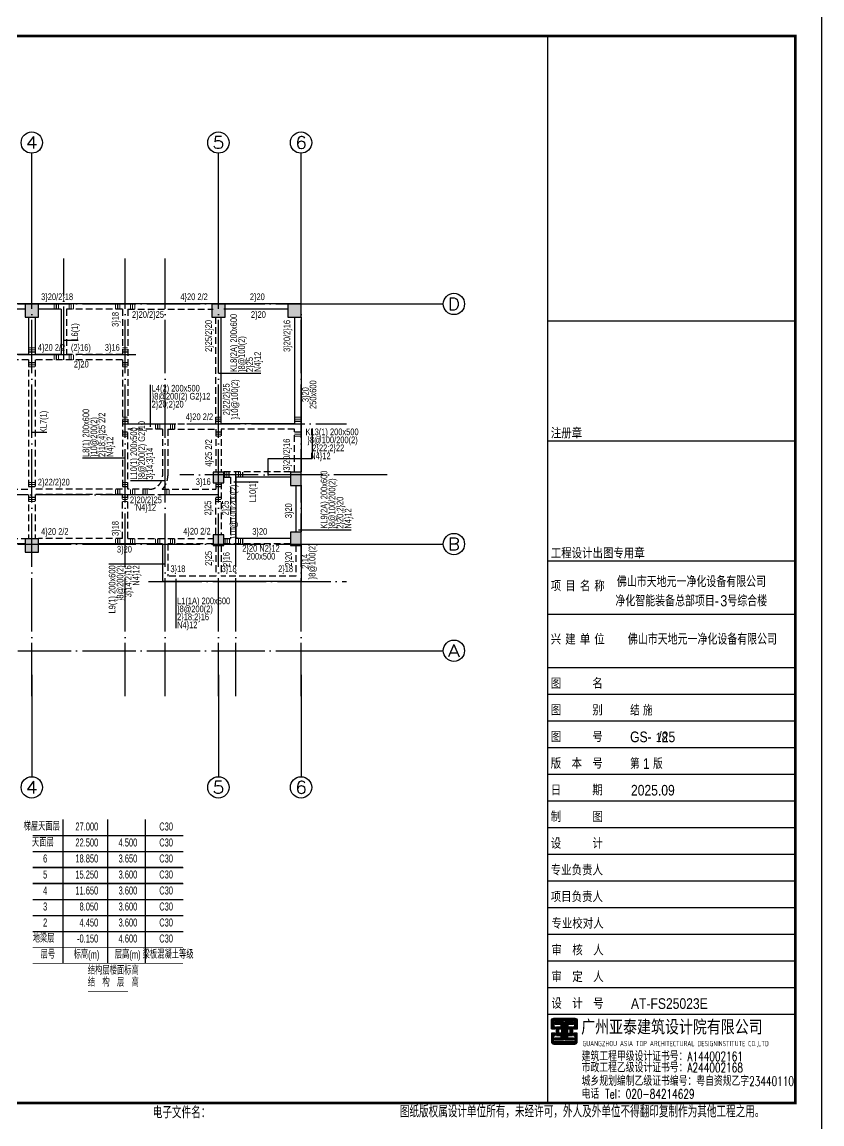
# Model space of a CAD drawing. Extents: x 299218 to 746073, y -331171 to -40619.
# Drawn here: x 626863 to 656873, y -208412 to -167094 of the extents above; entities that cross this region are included whole.
import ezdxf
from ezdxf.enums import TextEntityAlignment as Align

# ---------------------------------------------------------------- set-up
doc = ezdxf.new("R2010")
doc.units = 0
doc.header["$LTSCALE"] = 1000
doc.header["$MEASUREMENT"] = 0
doc.linetypes.add('DASHED', pattern=[0.375, 0.25, -0.125])
doc.linetypes.add('DOTE', pattern=[2.42, 2, -0.2, 0.02, -0.2])
for name, color, linetype in [('13', 4, 'Continuous'), ('14', 2, 'Continuous'), ('_0', 7, 'Continuous'), ('AXIS', 3, 'Continuous'), ('AXIS_TEXT', 7, 'Continuous'), ('DOTE', 1, 'Continuous'), ('PUB_TITLE', 4, 'Continuous'), ('X向主梁密箍', 7, 'Continuous'), ('X向主梁编号', 6, 'Continuous'), ('X向主梁钢筋', 7, 'Continuous'), ('X向主梁集中标注', 7, 'Continuous'), ('X向次梁密箍', 7, 'Continuous'), ('X向次梁编号', 7, 'Continuous'), ('X向次梁钢筋', 7, 'Continuous'), ('X向次梁集中标注', 7, 'Continuous'), ('Y向主梁密箍', 7, 'Continuous'), ('Y向主梁编号', 6, 'Continuous'), ('Y向主梁钢筋', 2, 'Continuous'), ('Y向主梁集中标注', 2, 'Continuous'), ('Y向次梁密箍', 7, 'Continuous'), ('Y向次梁编号', 7, 'Continuous'), ('Y向次梁钢筋', 7, 'Continuous'), ('Y向次梁集中标注', 7, 'Continuous'), ('柱线', 2, 'Continuous'), ('梁实线', 4, 'Continuous'), ('梁楼面标高', 7, 'Continuous'), ('梁虚线', 4, 'DASHED'), ('节点大样钢筋', 6, 'Continuous')]:
    doc.layers.add(name, color=color, linetype=linetype)
doc.styles.add('_HZTXT', font='gs_txt.shx', dxfattribs={"width": 0.8, "bigfont": 'gs_hztxt.shx'})
doc.styles.add('_TCH_AXIS', font='COMPLEX', dxfattribs={"bigfont": 'GBCBIG'})
doc.styles.add('COMPLEX', font='COMPLEX')
doc.styles.add('GS_Rein', font='GS_TXT.shx', dxfattribs={"width": 0.7, "bigfont": 'GS_HZTXT.shx'})
doc.styles.add('HT', font='')
doc.styles.add('HZTXT', font='txt.shx', dxfattribs={"bigfont": 'hztxt.shx'})
doc.styles.add('hztxt0', font='romans.shx', dxfattribs={"bigfont": 'gbcbig0.shx'})
doc.styles.get("Standard").update_dxf_attribs({"font": 'gbenor.shx', "bigfont": 'gbcbig.shx'})
doc.styles.add('宋体', font='')
doc.styles.get('HT').set_extended_font_data('SimHei')
doc.styles.get('宋体').set_extended_font_data('SimSun')

# ---------------------------------------------------------------- blocks, each defined once
blk = doc.blocks.new('标准层梁板模板')
at = {"layer": '梁实线'}
for p, q in [((-1103435, -580019), (-1105935, -580019)), ((-1099985, -580019), (-1103035, -580019)), ((-1092985, -580019), (-1099485, -580019)), ((-1085985, -580019), (-1092485, -580019)), ((-1078935, -580019), (-1085485, -580019)), ((-1076135, -580019), (-1078535, -580019)), ((-1103435, -580219), (-1105935, -580219)), ((-1099985, -580219), (-1100835, -580219)), ((-1100835, -580219), (-1100835, -581919)), ((-1099485, -580219), (-1098635, -580219)), ((-1098635, -580219), (-1098635, -581919)), ((-1092985, -580219), (-1093835, -580219)), ((-1093835, -580219), (-1093835, -581919)), ((-1092485, -580219), (-1091635, -580219)), ((-1091635, -580219), (-1091635, -581919)), ((-1085985, -580219), (-1086835, -580219)), ((-1086835, -580219), (-1086835, -581919)), ((-1084635, -580219), (-1085485, -580219)), ((-1084635, -580219), (-1084635, -581919)), ((-1076135, -580219), (-1078535, -580219)), ((-1106335, -585713), (-1106335, -580519)), ((-1106135, -580519), (-1106135, -584419)), ((-1103360, -580519), (-1103360, -584419)), ((-1099860, -580519), (-1099860, -581919)), ((-1099610, -580519), (-1099610, -581919)), ((-1092860, -580519), (-1092860, -581919)), ((-1092610, -580519), (-1092610, -581919)), ((-1085860, -580519), (-1085860, -581919)), ((-1085610, -580519), (-1085610, -581919)), ((-1078635, -584519), (-1078635, -580519)), ((-1075885, -580519), (-1075885, -584519)), ((-1075635, -580519), (-1075635, -586319)), ((-1100835, -581919), (-1099860, -581919)), ((-1098635, -581919), (-1099610, -581919)), ((-1093835, -581919), (-1092860, -581919)), ((-1091635, -581919), (-1092610, -581919)), ((-1085860, -581919), (-1086835, -581919)), ((-1084635, -581919), (-1085610, -581919)), ((-1106135, -584419), (-1103360, -584419)), ((-1075885, -584519), (-1078635, -584519)), ((-1076035, -586519), (-1078085, -586519)), ((-1078085, -586519), (-1078085, -588819)), ((-1075835, -586819), (-1075835, -588569)), ((-1075635, -586819), (-1075635, -588569)), ((-1102935, -589019), (-1099985, -589019)), ((-1092985, -589019), (-1099485, -589019)), ((-1085985, -589019), (-1092485, -589019)), ((-1080835, -589019), (-1085485, -589019)), ((-1080835, -589019), (-1080835, -590419)), ((-1076035, -588819), (-1078085, -588819)), ((-1075635, -589069), (-1075635, -590419)), ((-1075635, -590419), (-1080835, -590419))]:
    blk.add_line(p, q, dxfattribs=at)
for centre, radius, start, end in [((-1103235, -585713), 3100, 180, 187.5269), ((-1103035, -585719), 3300, 195.8266, 264.7843)]:
    blk.add_arc(centre, radius, start, end, dxfattribs=at)
at = {"layer": '梁虚线'}
for p, q in [((-1103035, -580219), (-1101035, -580219)), ((-1101035, -580219), (-1101035, -581919)), ((-1098435, -580219), (-1096335, -580219)), ((-1098435, -580219), (-1098435, -581919)), ((-1096335, -580219), (-1096335, -581919)), ((-1094035, -580219), (-1096135, -580219)), ((-1096135, -580219), (-1096135, -581919)), ((-1094035, -580219), (-1094035, -581919)), ((-1091435, -580219), (-1089335, -580219)), ((-1091435, -580219), (-1091435, -581919)), ((-1089335, -580219), (-1089335, -581919)), ((-1087535, -580219), (-1089135, -580219)), ((-1089135, -580219), (-1089135, -582919)), ((-1087035, -580219), (-1089135, -580219)), ((-1087035, -580219), (-1087035, -581919)), ((-1082335, -580219), (-1084435, -580219)), ((-1084435, -580219), (-1084435, -581919)), ((-1082335, -580219), (-1082335, -581919)), ((-1082135, -580219), (-1078935, -580219)), ((-1082135, -580219), (-1082135, -584519)), ((-1103110, -580519), (-1103110, -581919)), ((-1078835, -584519), (-1078835, -580519)), ((-1101035, -581919), (-1103110, -581919)), ((-1103110, -582119), (-1099860, -582119)), ((-1103110, -586119), (-1103110, -582119)), ((-1099860, -582119), (-1099860, -586969)), ((-1099610, -582119), (-1096335, -582119)), ((-1099610, -582119), (-1099610, -586969)), ((-1098435, -581919), (-1096335, -581919)), ((-1096335, -582119), (-1096335, -586969)), ((-1094035, -581919), (-1096135, -581919)), ((-1096135, -582119), (-1092860, -582119)), ((-1096135, -582119), (-1096135, -586969)), ((-1092860, -582119), (-1092860, -586969)), ((-1092610, -582119), (-1089335, -582119)), ((-1092610, -582119), (-1092610, -586969)), ((-1091435, -581919), (-1089335, -581919)), ((-1089335, -582119), (-1089335, -586969)), ((-1087035, -581919), (-1089135, -581919)), ((-1085860, -582119), (-1089135, -582119)), ((-1085860, -582119), (-1085860, -586969)), ((-1082335, -582119), (-1085610, -582119)), ((-1085610, -582119), (-1085610, -586969)), ((-1082335, -581919), (-1084435, -581919)), ((-1082335, -582119), (-1082335, -586969)), ((-1089135, -586969), (-1089135, -583119)), ((-1106135, -584619), (-1106135, -585728)), ((-1106135, -584619), (-1103360, -584619)), ((-1103360, -584619), (-1103360, -586119)), ((-1082135, -584519), (-1078835, -584519)), ((-1080835, -584719), (-1082135, -584719)), ((-1082135, -586969), (-1082135, -584719)), ((-1080835, -584719), (-1080835, -586469)), ((-1080635, -584719), (-1078835, -584719)), ((-1080635, -584719), (-1080635, -586469)), ((-1078835, -584719), (-1078835, -586319)), ((-1075885, -584719), (-1078635, -584719)), ((-1078635, -584719), (-1078635, -586319)), ((-1075885, -586319), (-1075885, -584719)), ((-1105810, -586419), (-1103435, -586419)), ((-1105810, -586619), (-1103435, -586619)), ((-1103335, -588805), (-1103335, -586619)), ((-1103135, -586969), (-1103135, -586619)), ((-1076035, -586319), (-1078535, -586319)), ((-1078535, -586519), (-1078285, -586519)), ((-1078285, -586519), (-1078285, -588819)), ((-1099860, -586969), (-1103135, -586969)), ((-1096335, -586969), (-1099610, -586969)), ((-1096135, -586969), (-1092860, -586969)), ((-1089335, -586969), (-1092610, -586969)), ((-1089135, -586969), (-1085860, -586969)), ((-1082335, -586969), (-1085610, -586969)), ((-1081335, -586969), (-1082135, -586969)), ((-1080845, -586969), (-1078835, -586969)), ((-1078835, -586719), (-1078835, -586969)), ((-1078635, -586719), (-1078635, -588669)), ((-1099860, -587169), (-1103135, -587169)), ((-1103135, -588812), (-1103135, -587169)), ((-1099860, -588819), (-1099860, -587169)), ((-1096335, -587169), (-1099610, -587169)), ((-1099610, -588819), (-1099610, -587169)), ((-1096335, -588819), (-1096335, -587169)), ((-1096135, -587169), (-1092860, -587169)), ((-1096135, -588819), (-1096135, -587169)), ((-1092860, -588819), (-1092860, -587169)), ((-1089335, -587169), (-1092610, -587169)), ((-1092610, -588819), (-1092610, -587169)), ((-1089335, -588819), (-1089335, -587169)), ((-1089135, -587169), (-1085860, -587169)), ((-1089135, -588819), (-1089135, -587169)), ((-1085860, -587169), (-1085860, -588819)), ((-1082335, -587169), (-1085610, -587169)), ((-1085610, -587169), (-1085610, -588819)), ((-1082335, -588819), (-1082335, -587169)), ((-1082135, -587169), (-1078835, -587169)), ((-1082135, -588819), (-1082135, -587169)), ((-1078835, -588669), (-1078835, -587169)), ((-1102935, -588819), (-1099985, -588819)), ((-1096335, -588819), (-1099485, -588819)), ((-1092985, -588819), (-1096135, -588819)), ((-1089335, -588819), (-1092485, -588819)), ((-1089135, -588819), (-1085985, -588819)), ((-1082335, -588819), (-1085485, -588819)), ((-1082135, -588819), (-1078935, -588819)), ((-1078935, -589019), (-1080635, -589019)), ((-1080635, -589019), (-1080635, -590219)), ((-1078835, -589069), (-1078835, -590219)), ((-1078635, -589069), (-1078635, -590219)), ((-1078535, -588819), (-1078285, -588819)), ((-1076035, -589019), (-1078535, -589019)), ((-1075835, -589069), (-1075835, -590219)), ((-1078835, -590219), (-1080635, -590219)), ((-1075835, -590219), (-1078635, -590219))]:
    blk.add_line(p, q, dxfattribs=at)
for centre, radius, start, end in [((-1103035, -585719), 3100, 180, 187.4137), ((-1103035, -585719), 3100, 196.8773, 264.4467), ((-1081335, -586469), 500, 270, 0), ((-1081335, -586469), 700, 314.4153, 0)]:
    blk.add_arc(centre, radius, start, end, dxfattribs=at)
blk = doc.blocks.new('4层以上墙柱模板')
at = {"layer": '柱线', "color": 6}
for points in [[(-1111089, -374273), (-1110689, -374273), (-1110689, -373773), (-1111089, -373773)], [(-1108189, -374273), (-1107789, -374273), (-1107789, -373773), (-1108189, -373773)], [(-1104739, -374273), (-1104239, -374273), (-1104239, -373773), (-1104739, -373773)], [(-1097739, -374273), (-1097239, -374273), (-1097239, -373773), (-1097739, -373773)], [(-1090739, -374273), (-1090239, -374273), (-1090239, -373773), (-1090739, -373773)], [(-1083739, -374273), (-1083239, -374273), (-1083239, -373773), (-1083739, -373773)], [(-1080889, -374273), (-1080389, -374273), (-1080389, -373773), (-1080889, -373773)], [(-1108189, -380373), (-1107789, -380373), (-1107789, -379873), (-1108189, -379873)], [(-1083689, -380473), (-1083289, -380473), (-1083289, -380073), (-1083689, -380073)], [(-1080789, -380573), (-1080389, -380573), (-1080389, -380073), (-1080789, -380073)], [(-1108089, -382973), (-1107689, -382973), (-1107689, -382573), (-1108089, -382558)], [(-1104739, -383073), (-1104239, -383073), (-1104239, -382573), (-1104739, -382573)], [(-1097739, -383073), (-1097239, -383073), (-1097239, -382573), (-1097739, -382573)], [(-1090739, -383073), (-1090239, -383073), (-1090239, -382573), (-1090739, -382573)], [(-1083689, -382823), (-1083289, -382823), (-1083289, -382423), (-1083689, -382423)], [(-1080789, -382823), (-1080389, -382823), (-1080389, -382323), (-1080789, -382323)]]:
    blk.add_lwpolyline(points, close=True, dxfattribs=at)
for points in [[(-1110563, -379873), (-1111064, -379873)], [(-1110963, -380373), (-1110990, -380273), (-1111023, -380144), (-1111064, -379873)], [(-1110563, -379873), (-1110563, -380373), (-1110963, -380373)]]:
    blk.add_lwpolyline(points, dxfattribs=at)
blk = doc.blocks.new('_AXISO')
blk.add_circle((0, 0), 0.5)
at = {"layer": 'AXIS_TEXT', "style": 'COMPLEX', "width": 1.041667}
blk.add_attdef('A', text='', height=0.56, dxfattribs=at).set_placement((-0.25, -0.28), (0.25, -0.28), align=Align.FIT)
blk = doc.blocks.new('zw-05')
at = {"layer": 'AXIS'}
for p, q in [((610513, -134766), (610513, -130013)), ((617113, -134766), (617113, -130013)), ((624113, -134766), (624113, -130013)), ((631113, -134766), (631113, -130013)), ((638113, -134766), (638113, -130013)), ((641213, -134766), (641213, -130013)), ((609613, -135666), (605788, -135666)), ((642113, -135666), (646547, -135666)), ((609613, -144666), (605788, -144666)), ((642113, -144666), (646547, -144666)), ((609613, -148666), (605788, -148666)), ((642113, -148666), (646547, -148666)), ((610513, -149566), (610513, -153391)), ((617113, -149566), (617113, -153391)), ((624113, -149566), (624113, -153391)), ((631113, -149566), (631113, -153391)), ((638113, -149566), (638113, -153391)), ((641213, -149566), (641213, -153391))]:
    blk.add_line(p, q, dxfattribs=at)
at = {"layer": 'DOTE', "linetype": 'DOTE'}
for p, q in [((610513, -150366), (610513, -133966)), ((613613, -145206), (613613, -133966)), ((615913, -137766), (615913, -133966)), ((617113, -150366), (617113, -133966)), ((618313, -137766), (618313, -133966)), ((620613, -150366), (620613, -133966)), ((622913, -137766), (622913, -133966)), ((624113, -150366), (624113, -133966)), ((625313, -137766), (625313, -133966)), ((627613, -150366), (627613, -133966)), ((629913, -137766), (629913, -133966)), ((631113, -150366), (631113, -133966)), ((632313, -137766), (632313, -133966)), ((634613, -150366), (634613, -133966)), ((636113, -150366), (636113, -133966)), ((638113, -150366), (638113, -133966)), ((641213, -150366), (641213, -133966)), ((608813, -135666), (642913, -135666)), ((608813, -137566), (635091, -137566)), ((608813, -140066), (613738, -140066)), ((634513, -140166), (642913, -140166)), ((644449, -142066), (636662, -142066)), ((638763, -150366), (638763, -141966)), ((615811, -142166), (608024, -142166)), ((638113, -142816), (608813, -142816)), ((608813, -144666), (642913, -144666)), ((635490, -146066), (642913, -146066)), ((608813, -148666), (642913, -148666))]:
    blk.add_line(p, q, dxfattribs=at)
at = {"layer": 'AXIS'}
ref = blk.add_blockref('_AXISO', (610513, -129613), dxfattribs=dict(at, xscale=800, yscale=800, zscale=800))
ref.add_attrib('A', '1', dxfattribs={"layer": 'AXIS_TEXT', "height": 453, "style": '_TCH_AXIS', "width": 2.333333}).set_placement((610287, -129839), (610740, -129839), align=Align.FIT)
ref = blk.add_blockref('_AXISO', (617113, -129613), dxfattribs=dict(at, xscale=800, yscale=800, zscale=800))
ref.add_attrib('A', '2', dxfattribs={"layer": 'AXIS_TEXT', "height": 453, "style": '_TCH_AXIS', "width": 1.5}).set_placement((616887, -129839), (617340, -129839), align=Align.FIT)
ref = blk.add_blockref('_AXISO', (624113, -129613), dxfattribs=dict(at, xscale=800, yscale=800, zscale=800))
ref.add_attrib('A', '3', dxfattribs={"layer": 'AXIS_TEXT', "height": 453, "style": '_TCH_AXIS', "width": 1.5}).set_placement((623887, -129839), (624340, -129839), align=Align.FIT)
ref = blk.add_blockref('_AXISO', (631113, -129613), dxfattribs=dict(at, xscale=800, yscale=800, zscale=800))
ref.add_attrib('A', '4', dxfattribs={"layer": 'AXIS_TEXT', "height": 453, "style": '_TCH_AXIS', "width": 1.3125}).set_placement((630887, -129839), (631340, -129839), align=Align.FIT)
ref = blk.add_blockref('_AXISO', (638113, -129613), dxfattribs=dict(at, xscale=800, yscale=800, zscale=800))
ref.add_attrib('A', '5', dxfattribs={"layer": 'AXIS_TEXT', "height": 453, "style": '_TCH_AXIS', "width": 1.5}).set_placement((637887, -129839), (638340, -129839), align=Align.FIT)
ref = blk.add_blockref('_AXISO', (641213, -129613), dxfattribs=dict(at, xscale=800, yscale=800, zscale=800))
ref.add_attrib('A', '6', dxfattribs={"layer": 'AXIS_TEXT', "height": 453, "style": '_TCH_AXIS', "width": 1.5}).set_placement((640987, -129839), (641440, -129839), align=Align.FIT)
ref = blk.add_blockref('_AXISO', (605388, -135666), dxfattribs=dict(at, xscale=800, yscale=800, zscale=800))
ref.add_attrib('A', 'D', dxfattribs={"layer": 'AXIS_TEXT', "height": 453, "style": '_TCH_AXIS', "width": 1.235294}).set_placement((605162, -135892), (605615, -135892), align=Align.FIT)
ref = blk.add_blockref('_AXISO', (646947, -135666), dxfattribs=dict(at, xscale=800, yscale=800, zscale=800))
ref.add_attrib('A', 'D', dxfattribs={"layer": 'AXIS_TEXT', "height": 453, "style": '_TCH_AXIS', "width": 1.235294}).set_placement((646720, -135892), (647173, -135892), align=Align.FIT)
ref = blk.add_blockref('_AXISO', (605388, -144666), dxfattribs=dict(at, xscale=800, yscale=800, zscale=800))
ref.add_attrib('A', 'B', dxfattribs={"layer": 'AXIS_TEXT', "height": 453, "style": '_TCH_AXIS', "width": 1.235294}).set_placement((605162, -144892), (605615, -144892), align=Align.FIT)
ref = blk.add_blockref('_AXISO', (646947, -144666), dxfattribs=dict(at, xscale=800, yscale=800, zscale=800))
ref.add_attrib('A', 'B', dxfattribs={"layer": 'AXIS_TEXT', "height": 453, "style": '_TCH_AXIS', "width": 1.235294}).set_placement((646720, -144892), (647173, -144892), align=Align.FIT)
ref = blk.add_blockref('_AXISO', (605388, -148666), dxfattribs=dict(at, xscale=800, yscale=800, zscale=800))
ref.add_attrib('A', 'A', dxfattribs={"layer": 'AXIS_TEXT', "height": 453, "style": '_TCH_AXIS', "width": 1.166667}).set_placement((605162, -148892), (605615, -148892), align=Align.FIT)
ref = blk.add_blockref('_AXISO', (646947, -148666), dxfattribs=dict(at, xscale=800, yscale=800, zscale=800))
ref.add_attrib('A', 'A', dxfattribs={"layer": 'AXIS_TEXT', "height": 453, "style": '_TCH_AXIS', "width": 1.166667}).set_placement((646720, -148892), (647173, -148892), align=Align.FIT)
ref = blk.add_blockref('_AXISO', (610513, -153791), dxfattribs=dict(at, xscale=800, yscale=800, zscale=800))
ref.add_attrib('A', '1', dxfattribs={"layer": 'AXIS_TEXT', "height": 453, "style": '_TCH_AXIS', "width": 2.333333}).set_placement((610287, -154017), (610740, -154017), align=Align.FIT)
ref = blk.add_blockref('_AXISO', (617113, -153791), dxfattribs=dict(at, xscale=800, yscale=800, zscale=800))
ref.add_attrib('A', '2', dxfattribs={"layer": 'AXIS_TEXT', "height": 453, "style": '_TCH_AXIS', "width": 1.5}).set_placement((616887, -154017), (617340, -154017), align=Align.FIT)
ref = blk.add_blockref('_AXISO', (624113, -153791), dxfattribs=dict(at, xscale=800, yscale=800, zscale=800))
ref.add_attrib('A', '3', dxfattribs={"layer": 'AXIS_TEXT', "height": 453, "style": '_TCH_AXIS', "width": 1.5}).set_placement((623887, -154017), (624340, -154017), align=Align.FIT)
ref = blk.add_blockref('_AXISO', (631113, -153791), dxfattribs=dict(at, xscale=800, yscale=800, zscale=800))
ref.add_attrib('A', '4', dxfattribs={"layer": 'AXIS_TEXT', "height": 453, "style": '_TCH_AXIS', "width": 1.3125}).set_placement((630887, -154017), (631340, -154017), align=Align.FIT)
ref = blk.add_blockref('_AXISO', (638113, -153791), dxfattribs=dict(at, xscale=800, yscale=800, zscale=800))
ref.add_attrib('A', '5', dxfattribs={"layer": 'AXIS_TEXT', "height": 453, "style": '_TCH_AXIS', "width": 1.5}).set_placement((637887, -154017), (638340, -154017), align=Align.FIT)
ref = blk.add_blockref('_AXISO', (641213, -153791), dxfattribs=dict(at, xscale=800, yscale=800, zscale=800))
ref.add_attrib('A', '6', dxfattribs={"layer": 'AXIS_TEXT', "height": 453, "style": '_TCH_AXIS', "width": 1.5}).set_placement((640987, -154017), (641440, -154017), align=Align.FIT)
blk = doc.blocks.new('梁板层高表')
at = {"layer": '梁楼面标高'}
for p, q in [((-1049101, -612643), (-1049101, -607243)), ((-1047421, -612643), (-1047421, -607243)), ((-1046011, -612643), (-1046011, -607243)), ((-1050241, -607843), (-1044601, -607843)), ((-1050241, -608443), (-1044601, -608443)), ((-1050241, -609043), (-1044601, -609043)), ((-1050241, -609643), (-1044601, -609643)), ((-1050241, -610243), (-1044601, -610243)), ((-1050241, -610843), (-1044601, -610843)), ((-1050241, -611443), (-1044601, -611443))]:
    blk.add_line(p, q, dxfattribs=at)
at = {"layer": '梁楼面标高', "const_width": 30}
for points in [[(-1050241, -612043), (-1044601, -612043)], [(-1050241, -612643), (-1044601, -612643)], [(-1048171, -613693), (-1046671, -613693)]]:
    blk.add_lwpolyline(points, dxfattribs=at)
at = {"layer": '梁楼面标高', "style": 'GS_Rein', "width": 0.7}
for s, p in [('梯屋天面层', (-1049219, -607749)), ('27.000', (-1047781, -607749)), ('C30', (-1044977, -607749)), ('天面层', (-1049448, -608349)), ('22.500', (-1047781, -608349)), ('4.500', (-1046317, -608349)), ('C30', (-1044977, -608349)), ('6', (-1049695, -608949)), ('18.850', (-1047781, -608949)), ('3.650', (-1046317, -608949)), ('C30', (-1044977, -608949)), ('5', (-1049695, -609549)), ('15.250', (-1047781, -609549)), ('3.600', (-1046317, -609549)), ('C30', (-1044977, -609549)), ('4', (-1049695, -610149)), ('11.650', (-1047781, -610149)), ('3.600', (-1046317, -610149)), ('C30', (-1044977, -610149)), ('3', (-1049695, -610749)), ('8.050', (-1047781, -610749)), ('3.600', (-1046317, -610749)), ('C30', (-1044977, -610749)), ('2', (-1049695, -611349)), ('4.450', (-1047781, -611349)), ('3.600', (-1046317, -611349)), ('C30', (-1044977, -611349)), ('地梁层', (-1049424, -611949)), ('-0.150', (-1047781, -611949)), ('4.600', (-1046317, -611949)), ('C30', (-1044977, -611949))]:
    blk.add_text(s, height=300, dxfattribs=at).set_placement(p, align=Align.BOTTOM_RIGHT)
for s, p in [('层号', (-1049671, -612549)), (' 标高(m)', (-1048261, -612549)), (' 层高(m)', (-1046716, -612549)), (' 梁板混凝土等级', (-1045201, -612549))]:
    blk.add_text(s, height=300, dxfattribs=at).set_placement(p, align=Align.BOTTOM_CENTER)
for s, p in [('结构层楼面标高', (-1048171, -613149)), ('结\u3000构\u3000层\u3000高', (-1048171, -613599))]:
    blk.add_text(s, height=300, dxfattribs=at).set_placement(p, align=Align.BOTTOM_LEFT)
blk = doc.blocks.new('ZZ4')
at = {"layer": '节点大样钢筋'}
h = blk.add_hatch(color=251, dxfattribs=at)
h.paths.add_polyline_path([(690372, -178166), (690872, -178166), (690872, -177666), (690372, -177666)])
h.paths.add_polyline_path([(683372, -178166), (683872, -178166), (683872, -177666), (683372, -177666)])
h.paths.add_polyline_path([(700322, -184466), (700722, -184466), (700722, -183966), (700322, -183966)])
h.paths.add_polyline_path([(700322, -186716), (700722, -186716), (700722, -186216), (700322, -186216)])
h.paths.add_polyline_path([(697422, -186716), (697822, -186716), (697822, -186316), (697422, -186316)])
h.paths.add_polyline_path([(697422, -184366), (697822, -184366), (697822, -183966), (697422, -183966)])
h.paths.add_polyline_path([(690372, -186966), (690872, -186966), (690872, -186466), (690372, -186466)])
h.paths.add_polyline_path([(683372, -186966), (683872, -186966), (683872, -186466), (683372, -186466)])
h.paths.add_polyline_path([(676372, -186966), (676872, -186966), (676872, -186466), (676372, -186466)])
h.paths.add_polyline_path([(672922, -184266), (673322, -184266), (673322, -183766), (672922, -183766)])
h.paths.add_polyline_path([(700222, -178166), (700722, -178166), (700722, -177666), (700222, -177666)])
h.paths.add_polyline_path([(697372, -178166), (697872, -178166), (697872, -177666), (697372, -177666)])
h.paths.add_polyline_path([(676372, -178166), (676872, -178166), (676872, -177666), (676372, -177666)])
h.paths.add_polyline_path([(672922, -178166), (673322, -178166), (673322, -177666), (672922, -177666)])
h.paths.add_polyline_path([(670022, -178166), (670422, -178166), (670422, -177666), (670022, -177666)])
h.paths.add_polyline_path([(673022, -186866), (673422, -186866), (673422, -186466), (673022, -186451)])
h.paths.add_polyline_path([(670147, -184266), (670121, -184166), (670087, -184037), (670046, -183766), (670547, -183766), (670547, -184266)])
at = {"layer": '柱线', "color": 6}
for points in [[(670022, -178166), (670422, -178166), (670422, -177666), (670022, -177666)], [(672922, -178166), (673322, -178166), (673322, -177666), (672922, -177666)], [(676372, -178166), (676872, -178166), (676872, -177666), (676372, -177666)], [(683372, -178166), (683872, -178166), (683872, -177666), (683372, -177666)], [(690372, -178166), (690872, -178166), (690872, -177666), (690372, -177666)], [(697372, -178166), (697872, -178166), (697872, -177666), (697372, -177666)], [(700222, -178166), (700722, -178166), (700722, -177666), (700222, -177666)], [(672922, -184266), (673322, -184266), (673322, -183766), (672922, -183766)], [(697422, -184366), (697822, -184366), (697822, -183966), (697422, -183966)], [(700322, -184466), (700722, -184466), (700722, -183966), (700322, -183966)], [(697422, -186716), (697822, -186716), (697822, -186316), (697422, -186316)], [(700322, -186716), (700722, -186716), (700722, -186216), (700322, -186216)], [(673022, -186866), (673422, -186866), (673422, -186466), (673022, -186451)], [(676372, -186966), (676872, -186966), (676872, -186466), (676372, -186466)], [(683372, -186966), (683872, -186966), (683872, -186466), (683372, -186466)], [(690372, -186966), (690872, -186966), (690872, -186466), (690372, -186466)]]:
    blk.add_lwpolyline(points, close=True, dxfattribs=at)
for points in [[(670547, -183766), (670046, -183766)], [(670147, -184266), (670121, -184166), (670087, -184037), (670046, -183766)], [(670547, -183766), (670547, -184266), (670147, -184266)]]:
    blk.add_lwpolyline(points, dxfattribs=at)
blk = doc.blocks.new('弘吉车间2')
at = {"layer": '14'}
h = blk.add_hatch(dxfattribs=at)
h.set_pattern_fill('ANSI31', color=256, scale=100, angle=135, style=0)
h.set_pattern_definition([(180, (-226475.39, -78017.824), (-3e-15, -12.5), [])])
edge = h.paths.add_edge_path()
edge.add_line((-9011, 2855), (-9011, 2773))
edge.add_line((-9011, 2773), (-9152, 2773))
edge.add_line((-9152, 2773), (-9152, 3084))
edge.add_arc((-9062, 3084), 90, 90, 180, ccw=False)
edge.add_line((-9062, 3174), (-8271, 3174))
edge.add_arc((-8271, 3084), 90, 0, 90, ccw=False)
edge.add_line((-8181, 3084), (-8181, 2768))
edge.add_line((-8181, 2768), (-8311, 2768))
edge.add_line((-8311, 2768), (-8311, 2862))
edge.add_line((-8311, 2862), (-8282, 2862))
edge.add_line((-8282, 2862), (-8268, 2862))
edge.add_line((-8268, 2862), (-8268, 3074))
edge.add_line((-8268, 3074), (-9055, 3074))
edge.add_line((-9055, 3074), (-9055, 2855))
edge.add_line((-9055, 2855), (-9011, 2855))
h.paths.add_polyline_path([(-8629, 2622), (-8629, 3030), (-8321, 3030), (-8321, 2942), (-8535, 2942), (-8535, 2855), (-8362, 2855), (-8362, 2525), (-8542, 2525), (-8542, 2442), (-8320, 2442), (-8320, 2365), (-8628, 2365), (-8628, 2526), (-8697, 2526), (-8697, 2365), (-9006, 2365), (-9006, 2442), (-8784, 2442), (-8784, 2525), (-8963, 2525), (-8963, 2855), (-8790, 2855), (-8790, 2942), (-9004, 2942), (-9004, 3030), (-8697, 3030), (-8697, 2622)])
h.paths.add_polyline_path([(-8874, 2772), (-8776, 2772), (-8776, 2616), (-8874, 2616)], flags=16)
h.paths.add_polyline_path([(-8452, 2772), (-8549, 2772), (-8549, 2616), (-8452, 2616)], flags=16)
edge = h.paths.add_edge_path()
edge.add_line((-9011, 2525), (-9011, 2607))
edge.add_line((-9011, 2607), (-9152, 2607))
edge.add_line((-9152, 2607), (-9152, 2296))
edge.add_arc((-9062, 2296), 90, 180, 270)
edge.add_line((-9062, 2206), (-8271, 2206))
edge.add_arc((-8271, 2296), 90, 270, 360)
edge.add_line((-8181, 2296), (-8181, 2612))
edge.add_line((-8181, 2612), (-8311, 2612))
edge.add_line((-8311, 2612), (-8311, 2518))
edge.add_line((-8311, 2518), (-8282, 2518))
edge.add_line((-8282, 2518), (-8268, 2518))
edge.add_line((-8268, 2518), (-8268, 2306))
edge.add_line((-8268, 2306), (-9055, 2306))
edge.add_line((-9055, 2306), (-9055, 2525))
edge.add_line((-9055, 2525), (-9011, 2525))
for p, q in [((-9300, 29320), (-9300, 0)), ((-9300, 29320), (0, 29320)), ((-9300, 24820), (0, 24820)), ((-9300, 20320), (0, 20320)), ((-9300, 18320), (0, 18320)), ((-9300, 16320), (0, 16320)), ((-9300, 15320), (0, 15320)), ((-9300, 14320), (0, 14320)), ((-9300, 13320), (0, 13320)), ((-9300, 12320), (0, 12320)), ((-9300, 11320), (0, 11320)), ((-9300, 10320), (0, 10320)), ((-9300, 9320), (0, 9320)), ((-9300, 8320), (0, 8320)), ((-9300, 7320), (0, 7320)), ((-9300, 6320), (0, 6320)), ((-9300, 5320), (0, 5320)), ((-9300, 4320), (0, 4320)), ((-9300, 3320), (0, 3320)), ((-9300, 3320), (0, 3320))]:
    blk.add_line(p, q, dxfattribs=at)
for points in [[(-9300, 0), (0, 0), (0, 40000), (-9300, 40000)], [(-8874, 2772), (-8776, 2772), (-8776, 2616), (-8874, 2616)], [(-8452, 2772), (-8549, 2772), (-8549, 2616), (-8452, 2616)]]:
    blk.add_lwpolyline(points, close=True, dxfattribs=at)
for points in [[(-9011, 2855), (-9011, 2773), (-9152, 2773), (-9152, 3084, -0.414214), (-9062, 3174), (-8271, 3174, -0.414214), (-8181, 3084), (-8181, 2768), (-8311, 2768), (-8311, 2862), (-8282, 2862), (-8268, 2862), (-8268, 3074), (-9055, 3074), (-9055, 2855)], [(-9011, 2525), (-9011, 2607), (-9152, 2607), (-9152, 2296, 0.414214), (-9062, 2206), (-8271, 2206, 0.414214), (-8181, 2296), (-8181, 2612), (-8311, 2612), (-8311, 2518), (-8282, 2518), (-8268, 2518), (-8268, 2306), (-9055, 2306), (-9055, 2525)]]:
    blk.add_lwpolyline(points, format="xyb", close=True, dxfattribs=at)
blk.add_lwpolyline([(-8629, 2622), (-8629, 2622), (-8629, 3030), (-8321, 3030), (-8321, 2942), (-8535, 2942), (-8535, 2855), (-8362, 2855), (-8362, 2525), (-8542, 2525), (-8542, 2442), (-8320, 2442), (-8320, 2365), (-8628, 2365), (-8628, 2526), (-8697, 2526), (-8697, 2365), (-9006, 2365), (-9006, 2442), (-8784, 2442), (-8784, 2525), (-8963, 2525), (-8963, 2855), (-8790, 2855), (-8790, 2942), (-9004, 2942), (-9004, 3030), (-8697, 3030), (-8697, 2622), (-8629, 2622)], dxfattribs=at)
at = {"layer": '13', "color": 7, "style": '_HZTXT', "width": 0.85}
for s, height, p in [('佛山市天地元一净化设备有限公司', 417.91, (-6694, 19336)), ('净化智能装备总部项目-', 417.91, (-6750, 18616)), ('3号综合楼', 417.9, (-2815, 18616)), ('佛山市天地元一净化设备有限公司', 417.91, (-6282, 17179)), ('结 施', 400, (-6198, 14522)), ('GS-  /25', 400, (-6198, 13522)), ('第 1 版', 400, (-6198, 12522)), ('2025.09', 400, (-6166, 11522)), ('AT-FS25023E', 400, (-6166, 3522))]:
    blk.add_text(s, height=height, dxfattribs=at).set_placement(p)
at = {"layer": '13', "style": 'HZTXT', "width": 0.7}
for s, p in [('建筑工程甲级设计证书号：A144002161', (-8015, 1568)), ('市政工程乙级设计证书号：A244002168', (-8015, 1144)), ('城乡规划编制乙级证书编号：粤自资规乙字23440110', (-8015, 639)), ('电话 Tel：020-84214629', (-8015, 159))]:
    blk.add_text(s, height=350, rotation=359.9997, dxfattribs=at).set_placement(p)
at = {"layer": '14'}
for s, height, style, width, p in [('注册章', 350, '宋体', 0.82, (-9173, 24949)), ('工程设计出图专用章', 350, '宋体', 0.82, (-9173, 20449)), ('项', 350, '宋体', 0.82, (-9176, 19220)), ('目', 350, '宋体', 0.82, (-8632, 19220)), ('名', 350, '宋体', 0.82, (-8081, 19220)), ('称', 350, '宋体', 0.82, (-7542, 19220)), ('兴', 350, '宋体', 0.82, (-9176, 17220)), ('建', 350, '宋体', 0.82, (-8632, 17220)), ('单', 350, '宋体', 0.82, (-8081, 17220)), ('位', 350, '宋体', 0.82, (-7542, 17220)), ('图      名', 350, '宋体', 0.82, (-9176, 15566)), ('图      别', 350, '宋体', 0.82, (-9176, 14566)), ('图      号', 350, '宋体', 0.82, (-9176, 13566)), ('版  本  号', 350, '宋体', 0.82, (-9176, 12566)), ('日      期', 350, '宋体', 0.82, (-9176, 11566)), ('制      图', 350, '宋体', 0.82, (-9176, 10566)), ('设      计', 350, '宋体', 0.82, (-9176, 9566)), ('专业负责人', 350, '宋体', 0.82, (-9176, 8566)), ('项目负责人', 350, '宋体', 0.82, (-9176, 7566)), ('专业校对人', 350, '宋体', 0.82, (-9149, 6566, -24845)), ('审  核  人', 350, '宋体', 0.82, (-9149, 5566, -24845)), ('审  定  人', 350, '宋体', 0.82, (-9149, 4566, -24845)), ('设  计  号', 350, '宋体', 0.82, (-9149, 3566, -24845)), ('广州亚泰建筑设计院有限公司', 480, 'HT', 0.8, (-8033, 2612))]:
    blk.add_text(s, height=height, dxfattribs=dict(at, style=style, width=width)).set_placement(p)
at = {"layer": '14', "width": 0.8}
blk.add_text('GUANGZHOU ASIA TOP ARCHITECTURAL DESIGNINSTITUTE CO.,LTD', height=198, rotation=359.9997, dxfattribs=at).set_placement((-7987, 2124, -24845))
at = {"layer": '14', "style": 'hztxt0'}
for s, p in [('电子文件名：', (-24105, -584)), ('图纸版权属设计单位所有，未经许可，外人及外单位不得翻印复制作为其他工程之用。', (-14838, -548))]:
    blk.add_text(s, height=450, rotation=359.9997, dxfattribs=at).set_placement(p)

msp = doc.modelspace()

# ---------------------------------------------------------------- linework, layer by layer
at = {"layer": 'PUB_TITLE'}
msp.add_lwpolyline([(597473, -208619.4), (656873, -208619.4), (656873, -166619.4), (597473, -166619.4)], close=True, dxfattribs=at)
at = {"layer": 'PUB_TITLE', "const_width": 100}
msp.add_lwpolyline([(599973, -207619.4), (655873, -207619.4), (655873, -167619.4), (599973, -167619.4)], close=True, dxfattribs=at)
at = {"layer": 'X向主梁密箍', "color": 1, "const_width": 40}
for points in [[(628070.4, -177865.6), (628070.4, -177665.6)], [(628150.4, -177865.6), (628150.4, -177665.6)], [(628230.4, -177865.6), (628230.4, -177665.6)], [(628630.4, -177865.6), (628630.4, -177665.6)], [(628710.4, -177865.6), (628710.4, -177665.6)], [(628790.4, -177865.6), (628790.4, -177665.6)], [(630370.4, -177865.6), (630370.4, -177665.6)], [(630450.4, -177865.6), (630450.4, -177665.6)], [(630530.4, -177865.6), (630530.4, -177665.6)], [(630930.4, -177865.6), (630930.4, -177665.6)], [(631010.4, -177865.6), (631010.4, -177665.6)], [(631090.4, -177865.6), (631090.4, -177665.6)], [(634467.7, -184165.6), (634467.7, -183965.6)], [(634547.7, -184165.6), (634547.7, -183965.6)], [(634627.7, -184165.6), (634627.7, -183965.6)], [(634980.4, -184165.6), (634980.4, -183965.6)], [(635060.4, -184165.6), (635060.4, -183965.6)], [(635140.4, -184165.6), (635140.4, -183965.6)], [(630370.4, -186665.6), (630370.4, -186465.6)], [(630450.4, -186665.6), (630450.4, -186465.6)], [(630530.4, -186665.6), (630530.4, -186465.6)], [(630930.4, -186665.6), (630930.4, -186465.6)], [(631010.4, -186665.6), (631010.4, -186465.6)], [(631090.4, -186665.6), (631090.4, -186465.6)], [(631870.4, -186665.6), (631870.4, -186465.6)], [(631950.4, -186665.6), (631950.4, -186465.6)], [(632030.4, -186665.6), (632030.4, -186465.6)], [(632430.4, -186665.6), (632430.4, -186465.6)], [(632510.4, -186665.6), (632510.4, -186465.6)], [(632590.4, -186665.6), (632590.4, -186465.6)], [(634481.4, -186665.6), (634481.4, -186465.6)], [(634561.4, -186665.6), (634561.4, -186465.6)], [(634641.4, -186665.6), (634641.4, -186465.6)], [(634980.4, -186665.6), (634980.4, -186465.6)], [(635060.4, -186665.6), (635060.4, -186465.6)], [(635140.4, -186665.6), (635140.4, -186465.6)]]:
    msp.add_lwpolyline(points, dxfattribs=at)
at = {"layer": 'X向主梁集中标注', "color": 91}
for p, q in [((637743.9, -182335.7), (637743.9, -183453.6)), ((636102.2, -184062.9), (636102.2, -183453.6)), ((636102.2, -183453.6), (637743.9, -183453.6))]:
    msp.add_line(p, q, dxfattribs=at)
at = {"layer": 'X向主梁集中标注', "color": 91, "const_width": 40}
msp.add_lwpolyline([(636122.2, -184062.9, 1), (636082.2, -184062.9, 1)], format="xyb", close=True, dxfattribs=at)
at = {"layer": 'X向次梁密箍', "color": 1, "const_width": 40}
for points in [[(628070.4, -179765.6), (628070.4, -179565.6)], [(628150.4, -179765.6), (628150.4, -179565.6)], [(628230.4, -179765.6), (628230.4, -179565.6)], [(628630.4, -179765.6), (628630.4, -179565.6)], [(628710.4, -179765.6), (628710.4, -179565.6)], [(628790.4, -179765.6), (628790.4, -179565.6)], [(631870.4, -182365.6), (631870.4, -182165.6)], [(631950.4, -182365.6), (631950.4, -182165.6)], [(632030.4, -182365.6), (632030.4, -182165.6)], [(632430.4, -182365.6), (632430.4, -182165.6)], [(632510.4, -182365.6), (632510.4, -182165.6)], [(632590.4, -182365.6), (632590.4, -182165.6)], [(630370.4, -184815.6), (630370.4, -184615.6)], [(630450.4, -184815.6), (630450.4, -184615.6)], [(630530.4, -184815.6), (630530.4, -184615.6)], [(630930.4, -184815.6), (630930.4, -184615.6)], [(631010.4, -184815.6), (631010.4, -184615.6)], [(631090.4, -184815.6), (631090.4, -184615.6)], [(631400.3, -184815.6), (631400.3, -184615.6)], [(631480.3, -184815.6), (631480.3, -184615.6)], [(631560.3, -184815.6), (631560.3, -184615.6)], [(632220.3, -184815.6), (632220.3, -184615.6)], [(632300.3, -184815.6), (632300.3, -184615.6)], [(632380.3, -184815.6), (632380.3, -184615.6)]]:
    msp.add_lwpolyline(points, dxfattribs=at)
at = {"layer": 'X向次梁集中标注', "color": 91}
for p, q in [((631678.4, -182272.4), (631678.4, -180699.5)), ((632630.4, -187965.6), (632630.4, -189823.1))]:
    msp.add_line(p, q, dxfattribs=at)
at = {"layer": 'Y向主梁密箍', "color": 1, "const_width": 40}
for points in [[(627355.4, -179305.6), (627105.4, -179305.6)], [(627355.4, -179385.6), (627105.4, -179385.6)], [(627355.4, -179465.6), (627105.4, -179465.6)], [(627355.4, -179865.6), (627105.4, -179865.6)], [(627355.4, -179945.6), (627105.4, -179945.6)], [(627355.4, -180025.6), (627105.4, -180025.6)], [(634330.4, -181905.6), (634130.4, -181905.6)], [(634330.4, -181985.6), (634130.4, -181985.6)], [(634330.4, -182065.6), (634130.4, -182065.6)], [(637330.4, -181905.6), (637080.4, -181905.6)], [(637330.4, -181985.6), (637080.4, -181985.6)], [(637330.4, -182065.6), (637080.4, -182065.6)], [(634330.4, -182465.6), (634130.4, -182465.6)], [(634330.4, -182545.6), (634130.4, -182545.6)], [(634330.4, -182625.6), (634130.4, -182625.6)], [(637330.4, -182465.6), (637080.4, -182465.6)], [(637330.4, -182545.6), (637080.4, -182545.6)], [(637330.4, -182625.6), (637080.4, -182625.6)], [(627355.4, -184355.6), (627105.4, -184355.6)], [(627355.4, -184435.6), (627105.4, -184435.6)], [(627355.4, -184515.6), (627105.4, -184515.6)], [(634330.4, -184435.6), (634130.4, -184435.6)], [(634330.4, -184515.6), (634130.4, -184515.6)], [(627355.4, -184915.6), (627105.4, -184915.6)], [(627355.4, -184995.6), (627105.4, -184995.6)], [(627355.4, -185075.6), (627105.4, -185075.6)], [(634330.4, -184915.6), (634130.4, -184915.6)], [(634330.4, -184995.6), (634130.4, -184995.6)], [(634330.4, -185075.6), (634130.4, -185075.6)]]:
    msp.add_lwpolyline(points, dxfattribs=at)
at = {"layer": 'Y向主梁编号', "color": 91}
msp.add_line((627230.4, -182473.1), (627790.4, -182473.1), dxfattribs=at)
at = {"layer": 'Y向主梁集中标注', "color": 91}
for p, q in [((634230.4, -180265.6), (635826.9, -180265.6)), ((637230.4, -186140.6), (639215.4, -186140.6))]:
    msp.add_line(p, q, dxfattribs=at)
at = {"layer": 'Y向次梁密箍', "color": 1, "const_width": 40}
for points in [[(630830.4, -179305.6), (630630.4, -179305.6)], [(630830.4, -179385.6), (630630.4, -179385.6)], [(630830.4, -179465.6), (630630.4, -179465.6)], [(630830.4, -179865.6), (630630.4, -179865.6)], [(630830.4, -179945.6), (630630.4, -179945.6)], [(630830.4, -180025.6), (630630.4, -180025.6)], [(630830.4, -181905.6), (630630.4, -181905.6)], [(630830.4, -181985.6), (630630.4, -181985.6)], [(630830.4, -182065.6), (630630.4, -182065.6)], [(630830.4, -182465.6), (630630.4, -182465.6)], [(630830.4, -182545.6), (630630.4, -182545.6)], [(630830.4, -182625.6), (630630.4, -182625.6)], [(630830.4, -184355.6), (630630.4, -184355.6)], [(630830.4, -184435.6), (630630.4, -184435.6)], [(630830.4, -184515.6), (630630.4, -184515.6)], [(630830.4, -184915.6), (630630.4, -184915.6)], [(630830.4, -184995.6), (630630.4, -184995.6)], [(630830.4, -185075.6), (630630.4, -185075.6)]]:
    msp.add_lwpolyline(points, dxfattribs=at)
at = {"layer": 'Y向次梁编号', "color": 91}
for p, q in [((628430.4, -179024.6), (628965.4, -179024.6)), ((634805.1, -184331.7), (635724.8, -184331.7)), ((634805.1, -184331.7), (635724.8, -184331.7))]:
    msp.add_line(p, q, dxfattribs=at)
at = {"layer": 'Y向次梁集中标注', "color": 91}
for p, q in [((630730.4, -183453.1), (629133.9, -183453.1)), ((632230.4, -184301.7), (630927.9, -184301.7)), ((632230.4, -187415.6), (630117.9, -187415.6))]:
    msp.add_line(p, q, dxfattribs=at)
at = {"layer": '梁楼面标高', "color": 6, "const_width": 60}
for points in [[(627263.1, -198791.6), (632903.1, -198791.6)], [(627263.1, -199391.6), (632903.1, -199391.6)]]:
    msp.add_lwpolyline(points, dxfattribs=at)

# ---------------------------------------------------------------- block references
for name, p in [('zw-05', (-3882.9, -42000)), ('标准层梁板模板', (1712965.7, 402353.5)), ('4层以上墙柱模板', (1717718.9, 196106.9)), ('梁板层高表', (1677504, 410251.1))]:
    msp.add_blockref(name, p)
at = {"layer": '_0'}
msp.add_blockref('弘吉车间2', (655873, -207619.4), dxfattribs=at)
at = {"layer": '节点大样钢筋'}
msp.add_blockref('ZZ4', (-63391.7, 0), dxfattribs=at)

# ---------------------------------------------------------------- texts
at = {"layer": '13', "color": 2, "style": '_HZTXT', "width": 0.85}
msp.add_text('18', height=350, dxfattribs=at).set_placement((650638.4, -194090.9))
at = {"layer": 'X向主梁编号', "color": 91, "style": 'GS_Rein', "width": 0.7}
msp.add_text('KL3(1) 200x500', height=250, dxfattribs=at).set_placement((639490, -182335.7), align=Align.TOP_RIGHT)
at = {"layer": 'X向主梁钢筋', "color": 91, "style": 'GS_Rein', "width": 0.7}
for s, p in [('3}20/2}18', (627580.4, -177595.6)), ('4}20 2/2', (627580.4, -186395.6))]:
    msp.add_text(s, height=250, dxfattribs=at).set_placement(p, align=Align.BOTTOM_LEFT)
for s, p in [('4}20 2/2', (633830.4, -177595.6)), ('2}20', (635971.1, -177595.6)), ('4}20 2/2', (633937.9, -186385.9)), ('3}20', (636062.5, -186395.6))]:
    msp.add_text(s, height=250, dxfattribs=at).set_placement(p, align=Align.BOTTOM_RIGHT)
for s, p in [('2}20/2}25', (631587.2, -177935.6)), ('2}20', (635730.4, -177935.6)), ('3}20', (630705.4, -186735.6)), ('2}20 N2}12', (635827.8, -186699.8)), ('200x500', (635827.8, -186999.8))]:
    msp.add_text(s, height=250, dxfattribs=at).set_placement(p, align=Align.TOP_CENTER)
at = {"layer": 'X向主梁集中标注', "color": 91, "style": 'GS_Rein', "width": 0.7}
for s, p in [('}8@100/200(2)', (639456.4, -182635.7)), ('2}22;2}22', (638951.5, -182935.7)), ('N4}12', (638440, -183235.7))]:
    msp.add_text(s, height=250, dxfattribs=at).set_placement(p, align=Align.TOP_RIGHT)
at = {"layer": 'X向次梁编号', "color": 91, "style": 'GS_Rein', "width": 0.7}
for s, p in [('L4(2) 200x500', (631728.4, -180699.5)), ('L1(1A) 200x600', (632680.4, -188673.1))]:
    msp.add_text(s, height=250, dxfattribs=at).set_placement(p, align=Align.TOP_LEFT)
at = {"layer": 'X向次梁钢筋', "color": 91, "style": 'GS_Rein', "width": 0.7}
for s, p in [('4}20 2/2', (627455.4, -179495.6)), ('2}22/2}20', (627455.4, -184545.6)), ('3}18', (632430.4, -187795.6)), ('3}18', (634352.2, -187795.6))]:
    msp.add_text(s, height=250, dxfattribs=at).set_placement(p, align=Align.BOTTOM_LEFT)
for s, p in [('(2}16)', (629444.8, -179495.6)), ('3}16', (630530.4, -179495.6)), ('4}20 2/2', (634030.4, -182095.6)), ('3}16', (633942.9, -184527.7)), ('2}18', (637030.4, -187795.6))]:
    msp.add_text(s, height=250, dxfattribs=at).set_placement(p, align=Align.BOTTOM_RIGHT)
for s, p in [('2}20', (629085.5, -179798)), ('2}20/2}25', (631510.1, -184885.6)), ('N4}12', (631510.1, -185163.5))]:
    msp.add_text(s, height=250, dxfattribs=at).set_placement(p, align=Align.TOP_CENTER)
at = {"layer": 'X向次梁集中标注', "color": 91, "style": 'GS_Rein', "width": 0.7}
for s, p in [('}8@200(2) G2}12', (631728.4, -180999.5)), ('2}20;2}20', (631728.4, -181299.5)), ('}8@200(2)', (632680.4, -188973.1)), ('2}18;2}16', (632680.4, -189273.1)), ('N4}12', (632680.4, -189573.1))]:
    msp.add_text(s, height=250, dxfattribs=at).set_placement(p, align=Align.TOP_LEFT)
at = {"layer": 'Y向主梁编号', "color": 91, "style": 'GS_Rein', "width": 0.7}
for s, p in [('KL8(2A) 200x600', (634676.9, -180215.6)), ('KL9(2A) 200x600', (638065.4, -186090.6))]:
    msp.add_text(s, height=250, rotation=90, dxfattribs=at).set_placement(p, align=Align.TOP_LEFT)
msp.add_text('KL7(1)', height=250, rotation=90, dxfattribs=at).set_placement((627540.4, -182090.6), align=Align.TOP_CENTER)
at = {"layer": 'Y向主梁钢筋', "color": 91, "style": 'GS_Rein', "width": 0.7}
for s, p in [('2}25/2}20', (634060.4, -178265.6)), ('3}20/2}16', (636999.8, -178265.6)), ('3}20/2}16', (636988.6, -182715.4))]:
    msp.add_text(s, height=250, rotation=90, dxfattribs=at).set_placement(p, align=Align.BOTTOM_RIGHT)
for s, p in [('2}22/2}25', (634400.4, -181240.9)), ('}10@100(2)', (634716.6, -181240.9)), ('3}20', (637366.6, -181065.6)), ('}10@100/200(2)', (634665.3, -185458)), ('2}25', (634369.3, -185315.6)), ('2}16', (634400.4, -187248)), ('2}14', (637349.8, -187318.4)), ('}8@100(2)', (637620.7, -187318.4))]:
    msp.add_text(s, height=250, rotation=90, dxfattribs=at).set_placement(p, align=Align.TOP_CENTER)
at = {"layer": 'Y向主梁钢筋', "color": 2, "style": 'GS_Rein', "width": 0.7}
msp.add_text('250x600', height=250, rotation=90, dxfattribs=at).set_placement((637653.6, -181065.6), align=Align.TOP_CENTER)
at = {"layer": 'Y向主梁钢筋', "color": 91, "style": 'GS_Rein', "width": 0.7}
for s, p in [('4}25 2/2', (634060.4, -183765.6)), ('2}25', (634035.4, -185598.5)), ('2}25', (634060.4, -187486.6)), ('2}20', (637060.4, -187515.6))]:
    msp.add_text(s, height=250, rotation=90, dxfattribs=at).set_placement(p, align=Align.BOTTOM_LEFT)
msp.add_text('3}20', height=250, rotation=90, dxfattribs=at).set_placement((637060.4, -185415.6), align=Align.BOTTOM_CENTER)
at = {"layer": 'Y向主梁集中标注', "color": 91, "style": 'GS_Rein', "width": 0.7}
for s, p in [('}8@100(2)', (634976.9, -180215.6)), ('N4}12', (635576.9, -180215.6)), ('2}25', (635276.9, -180215.6)), ('}8@100/200(2)', (638365.4, -186090.6)), ('2}20;2}20', (638665.4, -186090.6)), ('N4}12', (638965.4, -186090.6))]:
    msp.add_text(s, height=250, rotation=90, dxfattribs=at).set_placement(p, align=Align.TOP_LEFT)
at = {"layer": 'Y向次梁编号', "color": 91, "style": 'GS_Rein', "width": 0.7}
for s, p in [('L6(1)', (628715.4, -178715.6)), ('L10(1)', (635391.6, -184696.7))]:
    msp.add_text(s, height=250, rotation=90, dxfattribs=at).set_placement(p, align=Align.TOP_CENTER)
for s, p in [('L8(1) 200x600', (629133.9, -183403.1)), ('L10(1) 200x500', (630927.9, -184251.7))]:
    msp.add_text(s, height=250, rotation=90, dxfattribs=at).set_placement(p, align=Align.TOP_LEFT)
msp.add_text('L9(1) 200x600', height=250, rotation=90, dxfattribs=at).set_placement((630117.9, -187465.6), align=Align.TOP_RIGHT)
at = {"layer": 'Y向次梁钢筋', "color": 91, "style": 'GS_Rein', "width": 0.7}
msp.add_text('3}18', height=250, rotation=90, dxfattribs=at).set_placement((630560.4, -177965.6), align=Align.BOTTOM_RIGHT)
msp.add_text('3}18', height=250, rotation=90, dxfattribs=at).set_placement((630560.4, -186365.6), align=Align.BOTTOM_LEFT)
at = {"layer": 'Y向次梁集中标注', "color": 91, "style": 'GS_Rein', "width": 0.7}
for s, p in [('}10@200(2)', (629433.9, -183403.1)), ('2}18;4}25 2/2', (629733.9, -183403.1)), ('}8@200(2) G2}10', (631227.9, -184251.7)), ('N4}12', (630033.9, -183403.1)), ('3}14;3}14', (631527.9, -184251.7))]:
    msp.add_text(s, height=250, rotation=90, dxfattribs=at).set_placement(p, align=Align.TOP_LEFT)
for s, p in [('}8@200(2)', (630417.9, -187465.6)), ('3}14;2}16', (630717.9, -187465.6)), ('N4}12', (631017.9, -187465.6))]:
    msp.add_text(s, height=250, rotation=90, dxfattribs=at).set_placement(p, align=Align.TOP_RIGHT)

doc.saveas('drawing.dxf')
